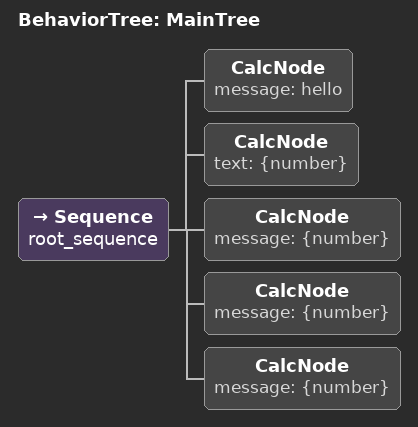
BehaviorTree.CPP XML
<root BTCPP_format="4" >
    <BehaviorTree ID="MainTree">
       <Sequence name="root_sequence">
           <CalcNode     message="hello" />
           <CalcNode   text="{number}"/>
           <CalcNode     message="{number}" />
           <CalcNode     message="{number}" />
           <CalcNode     message="{number}" />
       </Sequence>
    </BehaviorTree>
</root>
